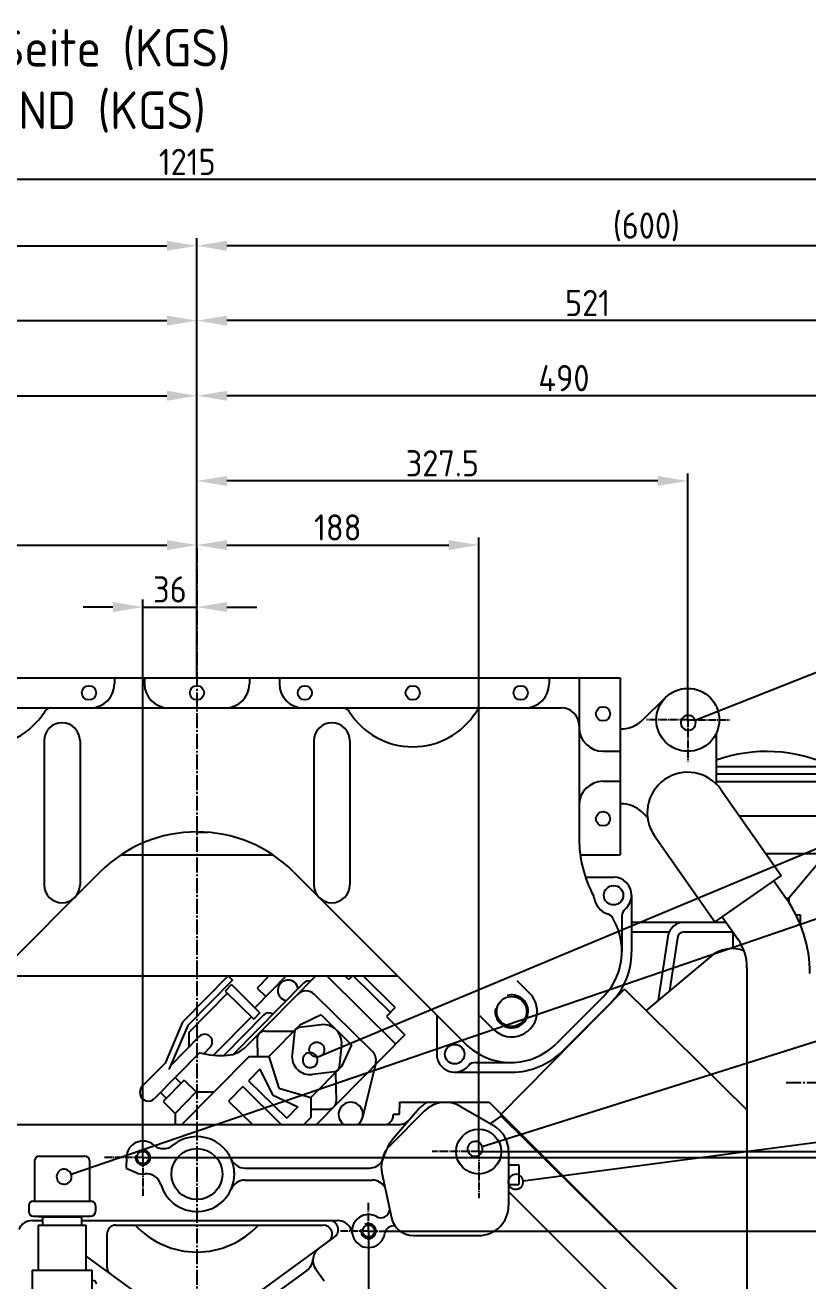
# Model space of a CAD drawing. Extents: x 138 to 6334, y 107 to 3959.
# Drawn here: x 3782 to 4305, y 3121 to 3959 of the extents above; entities that cross this region are included whole.
import ezdxf

# ---------------------------------------------------------------- set-up
doc = ezdxf.new("R2010")
doc.units = 0
doc.linetypes.add('GEN7', pattern=[13.75, 10, -1.25, 1.25, -1.25])
doc.linetypes.add('GEN7A', pattern=[6.875, 5, -0.625, 0.625, -0.625])
doc.layers.get('0').update_dxf_attribs({"linetype": 'CONTINUOUS'})
doc.layers.get('DEFPOINTS').update_dxf_attribs({"linetype": 'CONTINUOUS'})
for name, color, linetype in [('5', 3, 'CONTINUOUS'), ('RASTER-6', 2, 'CONTINUOUS'), ('RASTER-7A', 4, 'GEN7A'), ('TV-4', 3, 'CONTINUOUS'), ('TV-6', 2, 'CONTINUOUS'), ('WV-0', 7, 'CONTINUOUS'), ('WV-4', 3, 'CONTINUOUS'), ('WV-7', 4, 'GEN7')]:
    doc.layers.add(name, color=color, linetype=linetype)
doc.styles.get("Standard").update_dxf_attribs({"font": 'geniso.shx'})
doc.dimstyles.new('GEN-ISO', dxfattribs={"dimscale": 5, "dimtxt": 3.5, "dimasz": 4, "dimexe": 1, "dimexo": 0, "dimgap": 0.6, "dimtad": 1, "dimtxsty": 'STANDARD', "dimcen": 0, "dimclrd": 256, "dimclre": 256, "dimclrt": 2, "dimazin": 3, "dimtp": 0.1, "dimtm": 0.1, "dimtfac": 0.71, "dimtdec": 3, "dimtmove": 0, "dimatfit": 3, "dimtzin": 0})

# ---------------------------------------------------------------- blocks, each defined once
blk = doc.blocks.new('*D7')
at = {"linetype": 'BYBLOCK'}
for p, q in [((4011.542195, 3154.329743), (4011.542195, 2206.352508)), ((3897.042195, 2305.052743), (3897.042195, 2206.352508)), ((3991.542195, 2211.352508), (3917.042195, 2211.352508))]:
    blk.add_line(p, q, dxfattribs=at)
for points in [[(3917.042195, 2214.685841), (3917.042195, 2208.019174), (3897.042195, 2211.352508)], [(3991.542195, 2214.685841), (3991.542195, 2208.019174), (4011.542195, 2211.352508)]]:
    blk.add_solid(points, dxfattribs=at)
at = {"layer": 'DEFPOINTS', "color": 0, "linetype": 'BYBLOCK'}
for p in [(4011.542195, 3154.329743), (3897.042195, 2305.052743), (3897.042195, 2211.352508)]:
    blk.add_point(p, dxfattribs=at)
at = {"color": 2, "linetype": 'BYBLOCK', "insert": (3954.292195, 2223.102508), "char_height": 17.5, "attachment_point": 5}
blk.add_mtext('114.5', dxfattribs=at)
blk = doc.blocks.new('*D14')
at = {"linetype": 'BYBLOCK'}
for p, q in [((4085.042195, 3207.329743), (4890.761967, 3207.329743)), ((4885.761967, 2878.329743), (4885.761967, 3187.329743)), ((4322.792195, 2858.329743), (4890.761967, 2858.329743))]:
    blk.add_line(p, q, dxfattribs=at)
for points in [[(4882.428633, 3187.329743), (4889.0953, 3187.329743), (4885.761967, 3207.329743)], [(4882.428633, 2878.329743), (4889.0953, 2878.329743), (4885.761967, 2858.329743)]]:
    blk.add_solid(points, dxfattribs=at)
at = {"layer": 'DEFPOINTS', "color": 0, "linetype": 'BYBLOCK'}
for p in [(4085.042195, 3207.329743), (4885.761967, 3207.329743), (4322.792195, 2858.329743)]:
    blk.add_point(p, dxfattribs=at)
at = {"color": 2, "linetype": 'BYBLOCK', "insert": (4874.011967, 3032.829743), "char_height": 17.5, "attachment_point": 5, "rotation": 90}
blk.add_mtext('349', dxfattribs=at)
blk = doc.blocks.new('*D15')
at = {"linetype": 'BYBLOCK'}
for p, q in [((3861.042195, 3203.329743), (4837.502043, 3203.329743)), ((4832.502043, 2878.329743), (4832.502043, 3183.329743)), ((4322.792195, 2858.329743), (4837.502043, 2858.329743))]:
    blk.add_line(p, q, dxfattribs=at)
for points in [[(4829.16871, 3183.329743), (4835.835377, 3183.329743), (4832.502043, 3203.329743)], [(4829.16871, 2878.329743), (4835.835377, 2878.329743), (4832.502043, 2858.329743)]]:
    blk.add_solid(points, dxfattribs=at)
at = {"layer": 'DEFPOINTS', "color": 0, "linetype": 'BYBLOCK'}
for p in [(3861.042195, 3203.329743), (4832.502043, 3203.329743), (4322.792195, 2858.329743)]:
    blk.add_point(p, dxfattribs=at)
at = {"color": 2, "linetype": 'BYBLOCK', "insert": (4820.752043, 3030.829743), "char_height": 17.5, "attachment_point": 5, "rotation": 90}
blk.add_mtext('345', dxfattribs=at)
blk = doc.blocks.new('*D21')
at = {"linetype": 'BYBLOCK'}
for p, q in [((3841.042195, 3570.548123), (3821.042195, 3570.548123)), ((3861.042195, 3203.329743), (3861.042195, 3575.548123)), ((3861.042195, 3570.548123), (3897.042195, 3570.548123)), ((3897.042195, 3544.257382), (3897.042195, 3575.548123)), ((3917.042195, 3570.548123), (3937.042195, 3570.548123))]:
    blk.add_line(p, q, dxfattribs=at)
for points in [[(3841.042195, 3573.881457), (3841.042195, 3567.21479), (3861.042195, 3570.548123)], [(3917.042195, 3573.881457), (3917.042195, 3567.21479), (3897.042195, 3570.548123)]]:
    blk.add_solid(points, dxfattribs=at)
at = {"layer": 'DEFPOINTS', "color": 0, "linetype": 'BYBLOCK'}
for p in [(3897.042195, 3570.548123), (3897.042195, 3544.257382), (3861.042195, 3203.329743)]:
    blk.add_point(p, dxfattribs=at)
at = {"color": 2, "linetype": 'BYBLOCK', "insert": (3879.042195, 3582.298123), "char_height": 17.5, "attachment_point": 5}
blk.add_mtext('36', dxfattribs=at)
blk = doc.blocks.new('*D22')
at = {"linetype": 'BYBLOCK'}
for p, q in [((3897.042195, 3523.329743), (3897.042195, 3616.900184)), ((3917.042195, 3611.900184), (4065.042195, 3611.900184)), ((4085.042195, 3207.329743), (4085.042195, 3616.900184))]:
    blk.add_line(p, q, dxfattribs=at)
for points in [[(3917.042195, 3615.233518), (3917.042195, 3608.566851), (3897.042195, 3611.900184)], [(4065.042195, 3615.233518), (4065.042195, 3608.566851), (4085.042195, 3611.900184)]]:
    blk.add_solid(points, dxfattribs=at)
at = {"layer": 'DEFPOINTS', "color": 0, "linetype": 'BYBLOCK'}
for p in [(4085.042195, 3611.900184), (3897.042195, 3523.329743), (4085.042195, 3207.329743)]:
    blk.add_point(p, dxfattribs=at)
at = {"color": 2, "linetype": 'BYBLOCK', "insert": (3991.042195, 3623.650184), "char_height": 17.5, "attachment_point": 5}
blk.add_mtext('188', dxfattribs=at)
blk = doc.blocks.new('*D23')
at = {"linetype": 'BYBLOCK'}
for p, q in [((3897.042195, 3555.855685), (3897.042195, 3659.678139)), ((4204.542195, 3654.678139), (3917.042195, 3654.678139)), ((4224.542195, 3495.329743), (4224.542195, 3659.678139))]:
    blk.add_line(p, q, dxfattribs=at)
for points in [[(3917.042195, 3658.011472), (3917.042195, 3651.344805), (3897.042195, 3654.678139)], [(4204.542195, 3658.011472), (4204.542195, 3651.344805), (4224.542195, 3654.678139)]]:
    blk.add_solid(points, dxfattribs=at)
at = {"layer": 'DEFPOINTS', "color": 0, "linetype": 'BYBLOCK'}
for p in [(3897.042195, 3654.678139), (3897.042195, 3555.855685), (4224.542195, 3495.329743)]:
    blk.add_point(p, dxfattribs=at)
at = {"color": 2, "linetype": 'BYBLOCK', "insert": (4060.792195, 3666.428139), "char_height": 17.5, "attachment_point": 5}
blk.add_mtext('327.5', dxfattribs=at)
blk = doc.blocks.new('*D24')
at = {"linetype": 'BYBLOCK'}
for p, q in [((3897.042195, 3568.506204), (3897.042195, 3716.488736)), ((4366.802195, 3711.488736), (3917.042195, 3711.488736)), ((4386.802195, 3421.219743), (4386.802195, 3716.488736))]:
    blk.add_line(p, q, dxfattribs=at)
for points in [[(3917.042195, 3714.822069), (3917.042195, 3708.155402), (3897.042195, 3711.488736)], [(4366.802195, 3714.822069), (4366.802195, 3708.155402), (4386.802195, 3711.488736)]]:
    blk.add_solid(points, dxfattribs=at)
at = {"layer": 'DEFPOINTS', "color": 0, "linetype": 'BYBLOCK'}
for p in [(3897.042195, 3711.488736), (3897.042195, 3568.506204), (4386.802195, 3421.219743)]:
    blk.add_point(p, dxfattribs=at)
at = {"color": 2, "linetype": 'BYBLOCK', "insert": (4141.922195, 3723.238736), "char_height": 17.5, "attachment_point": 5}
blk.add_mtext('490', dxfattribs=at)
blk = doc.blocks.new('*D25')
at = {"linetype": 'BYBLOCK'}
for p, q in [((3897.042195, 3558.923431), (3897.042195, 3766.623024)), ((4398.269195, 3761.623024), (3917.042195, 3761.623024)), ((4418.269195, 3192.865743), (4418.269195, 3766.623024))]:
    blk.add_line(p, q, dxfattribs=at)
for points in [[(3917.042195, 3764.956357), (3917.042195, 3758.289691), (3897.042195, 3761.623024)], [(4398.269195, 3764.956357), (4398.269195, 3758.289691), (4418.269195, 3761.623024)]]:
    blk.add_solid(points, dxfattribs=at)
at = {"layer": 'DEFPOINTS', "color": 0, "linetype": 'BYBLOCK'}
for p in [(3897.042195, 3761.623024), (3897.042195, 3558.923431), (4418.269195, 3192.865743)]:
    blk.add_point(p, dxfattribs=at)
at = {"color": 2, "linetype": 'BYBLOCK', "insert": (4157.655695, 3773.373024), "char_height": 17.5, "attachment_point": 5}
blk.add_mtext('521', dxfattribs=at)
blk = doc.blocks.new('*D26')
at = {"linetype": 'BYBLOCK'}
for p, q in [((3897.042195, 3543.384372), (3897.042195, 3816.530701)), ((4476.802197, 3811.530701), (3917.042195, 3811.530701)), ((4496.802197, 3256.326537), (4496.802197, 3816.530701))]:
    blk.add_line(p, q, dxfattribs=at)
for points in [[(3917.042195, 3814.864035), (3917.042195, 3808.197368), (3897.042195, 3811.530701)], [(4476.802197, 3814.864035), (4476.802197, 3808.197368), (4496.802197, 3811.530701)]]:
    blk.add_solid(points, dxfattribs=at)
at = {"layer": 'DEFPOINTS', "color": 0, "linetype": 'BYBLOCK'}
for p in [(3897.042195, 3811.530701), (3897.042195, 3543.384372), (4496.802197, 3256.326537)]:
    blk.add_point(p, dxfattribs=at)
at = {"color": 2, "linetype": 'BYBLOCK', "insert": (4196.922196, 3824.155701), "char_height": 17.5, "attachment_point": 5}
blk.add_mtext('(600)', dxfattribs=at)
blk = doc.blocks.new('*D27')
at = {"linetype": 'BYBLOCK'}
for p, q in [((3407.282195, 3421.219743), (3407.282195, 3716.488736)), ((3427.282195, 3711.488736), (3877.042195, 3711.488736)), ((3897.042195, 3558.923431), (3897.042195, 3716.488736))]:
    blk.add_line(p, q, dxfattribs=at)
for points in [[(3427.282195, 3714.822069), (3427.282195, 3708.155402), (3407.282195, 3711.488736)], [(3877.042195, 3714.822069), (3877.042195, 3708.155402), (3897.042195, 3711.488736)]]:
    blk.add_solid(points, dxfattribs=at)
at = {"layer": 'DEFPOINTS', "color": 0, "linetype": 'BYBLOCK'}
for p in [(3897.042195, 3711.488736), (3897.042195, 3558.923431), (3407.282195, 3421.219743)]:
    blk.add_point(p, dxfattribs=at)
at = {"color": 2, "linetype": 'BYBLOCK', "insert": (3652.162195, 3723.238736), "char_height": 17.5, "attachment_point": 5}
blk.add_mtext('490', dxfattribs=at)
blk = doc.blocks.new('*D28')
at = {"linetype": 'BYBLOCK'}
for p, q in [((3375.815195, 3192.865743), (3375.815195, 3766.623024)), ((3395.815195, 3761.623024), (3877.042195, 3761.623024)), ((3897.042195, 3546.20966), (3897.042195, 3766.623024))]:
    blk.add_line(p, q, dxfattribs=at)
for points in [[(3395.815195, 3764.956357), (3395.815195, 3758.289691), (3375.815195, 3761.623024)], [(3877.042195, 3764.956357), (3877.042195, 3758.289691), (3897.042195, 3761.623024)]]:
    blk.add_solid(points, dxfattribs=at)
at = {"layer": 'DEFPOINTS', "color": 0, "linetype": 'BYBLOCK'}
for p in [(3897.042195, 3761.623024), (3897.042195, 3546.20966), (3375.815195, 3192.865743)]:
    blk.add_point(p, dxfattribs=at)
at = {"color": 2, "linetype": 'BYBLOCK', "insert": (3636.428695, 3773.373024), "char_height": 17.5, "attachment_point": 5}
blk.add_mtext('521', dxfattribs=at)
blk = doc.blocks.new('*D29')
at = {"linetype": 'BYBLOCK'}
for p, q in [((3282.042326, 3256.325279), (3282.042326, 3816.530701)), ((3302.042326, 3811.530701), (3877.042195, 3811.530701)), ((3897.042195, 3549.128756), (3897.042195, 3816.530701))]:
    blk.add_line(p, q, dxfattribs=at)
for points in [[(3302.042326, 3814.864035), (3302.042326, 3808.197368), (3282.042326, 3811.530701)], [(3877.042195, 3814.864035), (3877.042195, 3808.197368), (3897.042195, 3811.530701)]]:
    blk.add_solid(points, dxfattribs=at)
at = {"layer": 'DEFPOINTS', "color": 0, "linetype": 'BYBLOCK'}
for p in [(3897.042195, 3811.530701), (3897.042195, 3549.128756), (3282.042326, 3256.325279)]:
    blk.add_point(p, dxfattribs=at)
at = {"color": 2, "linetype": 'BYBLOCK', "insert": (3645.198791, 3823.280701), "char_height": 17.5, "attachment_point": 5}
blk.add_mtext('615', dxfattribs=at)
blk = doc.blocks.new('*D30')
at = {"linetype": 'BYBLOCK'}
for p, q in [((3282.042326, 3256.325279), (3282.042326, 3860.734549)), ((4476.802197, 3855.734549), (3302.042326, 3855.734549)), ((4496.802197, 3256.326537), (4496.802197, 3860.734549))]:
    blk.add_line(p, q, dxfattribs=at)
for points in [[(3302.042326, 3859.067882), (3302.042326, 3852.401216), (3282.042326, 3855.734549)], [(4476.802197, 3859.067882), (4476.802197, 3852.401216), (4496.802197, 3855.734549)]]:
    blk.add_solid(points, dxfattribs=at)
at = {"layer": 'DEFPOINTS', "color": 0, "linetype": 'BYBLOCK'}
for p in [(3282.042326, 3855.734549), (3282.042326, 3256.325279), (4496.802197, 3256.326537)]:
    blk.add_point(p, dxfattribs=at)
at = {"color": 2, "linetype": 'BYBLOCK', "insert": (3890.605877, 3867.484549), "char_height": 17.5, "attachment_point": 5}
blk.add_mtext('1215', dxfattribs=at)
blk = doc.blocks.new('*D32')
at = {"linetype": 'BYBLOCK'}
for p, q in [((3601.029195, 3281.316743), (3601.029195, 3616.900184)), ((3621.029195, 3611.900184), (3877.042195, 3611.900184)), ((3897.042195, 3551.897529), (3897.042195, 3616.900184))]:
    blk.add_line(p, q, dxfattribs=at)
for points in [[(3621.029195, 3615.233518), (3621.029195, 3608.566851), (3601.029195, 3611.900184)], [(3877.042195, 3615.233518), (3877.042195, 3608.566851), (3897.042195, 3611.900184)]]:
    blk.add_solid(points, dxfattribs=at)
at = {"layer": 'DEFPOINTS', "color": 0, "linetype": 'BYBLOCK'}
for p in [(3897.042195, 3611.900184), (3897.042195, 3551.897529), (3601.029195, 3281.316743)]:
    blk.add_point(p, dxfattribs=at)
at = {"color": 2, "linetype": 'BYBLOCK', "insert": (3749.035695, 3623.650184), "char_height": 17.5, "attachment_point": 5}
blk.add_mtext('296', dxfattribs=at)
blk = doc.blocks.new('*D95')
at = {"linetype": 'BYBLOCK'}
for p, q in [((4021.733572, 3154.329743), (4791.439401, 3154.329743)), ((4786.439401, 3134.329743), (4786.439401, 2878.329743)), ((3927.067243, 2858.329743), (4791.439401, 2858.329743))]:
    blk.add_line(p, q, dxfattribs=at)
for points in [[(4783.106068, 3134.329743), (4789.772735, 3134.329743), (4786.439401, 3154.329743)], [(4783.106068, 2878.329743), (4789.772735, 2878.329743), (4786.439401, 2858.329743)]]:
    blk.add_solid(points, dxfattribs=at)
at = {"layer": 'DEFPOINTS', "color": 0, "linetype": 'BYBLOCK'}
for p in [(4021.733572, 3154.329743), (3927.067243, 2858.329743), (4786.439401, 2858.329743)]:
    blk.add_point(p, dxfattribs=at)
at = {"color": 2, "linetype": 'BYBLOCK', "insert": (4774.689401, 3006.329743), "char_height": 17.5, "attachment_point": 5, "rotation": 90}
blk.add_mtext('296', dxfattribs=at)

msp = doc.modelspace()

# ---------------------------------------------------------------- linework, layer by layer
at = {"layer": '5'}
for points in [[(4229.496675, 3495.200582, 1), (4220.196471, 3491.525504, 1), (4229.496675, 3495.200582), (5033.950726, 3813.089483), (5122.585569, 3813.089483)], [(3977.25017, 3270.297207, 1), (3968.022504, 3266.443614, 1), (3977.25017, 3270.297207), (5033.950726, 3711.589058), (5114.470411, 3711.589058)], [(3813.175518, 3192.174795, 1), (3803.715922, 3188.93195, 1), (3813.175518, 3192.174795), (5032.258051, 3610.088568), (5112.758051, 3610.088568)], [(4087.429496, 3210.665431, 1), (4077.892382, 3207.658195, 1), (4087.429496, 3210.665431), (5032.258051, 3508.588142), (5124.633051, 3508.588142)], [(4114.701238, 3187.822155, 1), (4104.786656, 3186.517908, 1), (4114.701238, 3187.822155), (5035.643401, 3308.970568), (5128.568081, 3308.970568)]]:
    msp.add_lwpolyline(points, format="xyb", dxfattribs=at)
at = {"layer": 'RASTER-7A'}
for p, q in [((4224.542195, 3495.329743), (4224.542195, 3523.103443)), ((4224.542195, 3495.329743), (4196.768496, 3495.329743)), ((4224.542195, 3495.329743), (4252.315894, 3495.329743)), ((4224.542195, 3495.329743), (4224.542195, 3467.556044)), ((4085.042195, 3207.329743), (4085.042195, 3238.461638)), ((3861.042195, 3203.329743), (3861.042195, 3229.329743)), ((3861.042195, 3203.329743), (3835.042195, 3203.329743)), ((3861.042195, 3203.329743), (3887.042195, 3203.329743)), ((3861.042195, 3203.329743), (3861.042195, 3177.329743)), ((4085.042195, 3207.329743), (4053.9103, 3207.329743)), ((4085.042195, 3207.329743), (4116.17409, 3207.329743)), ((4085.042195, 3207.329743), (4085.042195, 3176.197848)), ((4011.542195, 3154.329743), (4011.542195, 3173.379743)), ((4011.542195, 3154.329743), (3992.492195, 3154.329743)), ((4011.542195, 3154.329743), (4030.592195, 3154.329743)), ((4011.542195, 3154.329743), (4011.542195, 3135.279743))]:
    msp.add_line(p, q, dxfattribs=at)
at = {"layer": 'TV-4'}
msp.add_arc((4107.042195, 3300.829743), 11, 0, 105.355, dxfattribs=at)
for p in [(4085.042195, 3207.329743), (4185.542195, 3146.829743), (4185.542195, 3146.829743)]:
    msp.add_point(p, dxfattribs=at)
at = {"layer": 'TV-6'}
for centre, radius, start, end in [((4031.847195, 3232.529743), 0.2, 270, 0), ((3787.372195, 3151.329743), 10, 90, 156.422), ((3990.757195, 3151.329743), 10, 8.213, 90)]:
    msp.add_arc(centre, radius, start, end, dxfattribs=at)
at = {"layer": 'WV-0'}
for p, q in [((3614.542195, 3523.329743), (4179.542195, 3523.329743)), ((3842.042195, 3523.329743), (3842.042195, 3519.329743)), ((3862.042195, 3523.329743), (3862.042195, 3519.329743)), ((3932.042195, 3523.329743), (3932.042195, 3519.329743)), ((3952.042195, 3523.329743), (3952.042195, 3519.329743)), ((4132.042195, 3523.329743), (4132.042195, 3519.329743)), ((4152.042195, 3523.329743), (4152.042195, 3416.081743)), ((4179.542195, 3523.329743), (4179.542195, 3405.329743)), ((4209.693195, 3510.178743), (4194.031195, 3494.977743)), ((3654.042195, 3503.329743), (4140.042195, 3503.329743)), ((4243.542195, 3486.385743), (4243.542195, 3452.512743)), ((3795.042195, 3481.329743), (3795.042195, 3385.329743)), ((3819.042195, 3481.329743), (3819.042195, 3385.329743)), ((3975.042195, 3481.329743), (3975.042195, 3385.329743)), ((3999.042195, 3481.329743), (3999.042195, 3385.329743)), ((4168.042195, 3474.329743), (4179.542195, 3474.329743)), ((4243.542195, 3464.211743), (4322.042195, 3464.211743)), ((4168.042195, 3454.329743), (4179.542195, 3454.329743)), ((4243.542195, 3459.211743), (4332.042195, 3459.211743)), ((4243.542195, 3454.211743), (4332.042195, 3454.211743)), ((4246.659195, 3448.816743), (4286.809195, 3391.475743)), ((4194.031195, 3433.681743), (4197.738195, 3430.083743)), ((4258.986195, 3431.211743), (4329.542195, 3431.211743)), ((3897.042195, 3420.329743), (3904.026195, 3420.329743)), ((4202.425195, 3417.842743), (4242.575195, 3360.502743)), ((3846.507195, 3405.329743), (3947.577195, 3405.329743)), ((4152.768195, 3405.329743), (4179.542195, 3405.329743)), ((4276.491195, 3406.211743), (4317.042195, 3406.211743)), ((4317.042195, 3406.211743), (4292.042195, 3376.417743)), ((3832.506195, 3393.865743), (3718.006195, 3279.365743)), ((3961.578195, 3393.865743), (4076.078195, 3279.365743)), ((4156.300195, 3390.329743), (4175.042195, 3390.329743)), ((4286.809195, 3391.475743), (4242.575195, 3360.502743)), ((4281.895195, 3388.033743), (4290.308195, 3376.017743)), ((4187.042195, 3378.329743), (4187.042195, 3340.290743)), ((4290.029195, 3376.417743), (4292.042195, 3376.417743)), ((4292.042195, 3376.417743), (4292.042195, 3373.445743)), ((4180.596195, 3364.527743), (4180.596195, 3340.883743)), ((4187.042195, 3360.376743), (4222.087195, 3360.376743)), ((4222.345195, 3360.376743), (4249.988195, 3360.376743)), ((4247.490195, 3363.943743), (4258.074195, 3348.828743)), ((4296.704195, 3365.329743), (4299.542195, 3365.329743)), ((4299.542195, 3365.329743), (4299.542195, 3359.113743)), ((4187.042195, 3353.876743), (4212.147195, 3353.876743)), ((4211.218195, 3350.786743), (4204.878195, 3308.304743)), ((4222.345195, 3353.876743), (4254.542195, 3353.876743)), ((4254.542195, 3353.872743), (4254.542195, 3342.745743)), ((4217.647195, 3349.827743), (4212.383195, 3314.558743)), ((4240.094195, 3337.649743), (4196.753195, 3301.534743)), ((4264.042195, 3329.900743), (4264.042195, 2946.829743)), ((3763.195195, 3324.553743), (4030.889195, 3324.553743)), ((3917.974195, 3324.530743), (3887.522195, 3293.646743)), ((3920.801195, 3321.742743), (3890.875195, 3291.391743)), ((3920.126195, 3318.681743), (3915.917195, 3314.412743)), ((3917.974195, 3324.530743), (3920.801195, 3321.742743)), ((3920.126195, 3318.681743), (3939.121195, 3299.952743)), ((3968.072195, 3319.605743), (3921.469195, 3272.341743)), ((3976.425195, 3324.553743), (3929.995195, 3277.465743)), ((3956.648195, 3324.553743), (3935.708195, 3303.317743)), ((3945.292195, 3324.553743), (3937.225195, 3316.372743)), ((3983.670195, 3324.553743), (4029.842195, 3279.028743)), ((3995.826195, 3324.553743), (3998.400195, 3322.015743)), ((4000.903195, 3324.553743), (3998.400195, 3322.015743)), ((4001.377195, 3324.553743), (4026.162195, 3300.115743)), ((4007.895195, 3324.553743), (4029.066195, 3303.679743)), ((4110.531195, 3321.382743), (4119.063195, 3312.850743)), ((3917.439195, 3312.911743), (3891.573195, 3286.678743)), ((3915.917195, 3314.412743), (3934.912195, 3295.683743)), ((3937.225195, 3316.372743), (3942.983195, 3310.695743)), ((3975.470195, 3312.190743), (4014.172195, 3274.030743)), ((4182.314195, 3315.770743), (4099.443195, 3231.723743)), ((4168.660195, 3311.136743), (4136.889195, 3279.365743)), ((4182.314195, 3315.770743), (4264.042195, 3235.186743)), ((4029.375195, 3303.373743), (4023.426195, 3297.340743)), ((4172.983195, 3306.349743), (4141.022195, 3274.388743)), ((3887.522195, 3293.646743), (3875.838195, 3266.383743)), ((3933.413195, 3297.161743), (3908.203195, 3271.594743)), ((3941.498195, 3298.367743), (3914.930195, 3271.422743)), ((3939.121195, 3299.952743), (3934.912195, 3295.683743)), ((3979.857195, 3298.547743), (3965.659195, 3291.630743)), ((3979.857195, 3298.547743), (4000.218195, 3278.471743)), ((4023.426195, 3297.340743), (4035.834195, 3285.105743)), ((4057.042195, 3298.401743), (4057.042195, 3272.329743)), ((4085.671195, 3298.159743), (4095.021195, 3288.808743)), ((3890.875195, 3291.391743), (3878.343195, 3262.149743)), ((3898.584195, 3284.070743), (3879.399195, 3264.614743)), ((3891.573195, 3286.678743), (3891.573195, 3276.960743)), ((3942.260195, 3287.682743), (3961.766195, 3287.682743)), ((3965.659195, 3291.630743), (3945.128195, 3270.808743)), ((3962.134195, 3286.981743), (3960.501195, 3272.123743)), ((3980.015195, 3291.913743), (3965.182195, 3290.072743)), ((4035.834195, 3285.105743), (3976.894195, 3225.329743)), ((3905.819195, 3276.937743), (3901.559195, 3272.616743)), ((3937.261195, 3282.611743), (3937.427195, 3270.808743)), ((3993.583195, 3278.535743), (3991.950195, 3263.677743)), ((4000.218195, 3278.471743), (3993.502195, 3264.177743)), ((3898.874195, 3273.280743), (3868.795195, 3242.774743)), ((3931.843195, 3270.808743), (3887.000195, 3225.329743)), ((3931.843195, 3270.808743), (3945.128195, 3270.808743)), ((3945.128195, 3270.808743), (3951.605195, 3249.531743)), ((3875.838195, 3266.383743), (3860.563195, 3250.891743)), ((3938.995195, 3262.215743), (3931.519195, 3254.633743)), ((3938.995195, 3262.215743), (3947.411195, 3245.278743)), ((3993.502195, 3264.177743), (3972.971195, 3243.355743)), ((3988.902195, 3260.586743), (3974.069195, 3258.745743)), ((3989.608195, 3260.228743), (3989.883195, 3240.725743)), ((4016.334195, 3266.464743), (4007.611195, 3230.158743)), ((4069.042195, 3260.329743), (4107.081195, 3260.329743)), ((4082.841195, 3266.771743), (4106.484195, 3266.771743)), ((3888.543195, 3255.052743), (3874.425195, 3240.734743)), ((3882.524195, 3256.698743), (3886.398195, 3252.877743)), ((3888.543195, 3255.052743), (3896.629195, 3247.079743)), ((3927.651195, 3250.709743), (3918.129195, 3241.053743)), ((3927.651195, 3250.709743), (3953.121195, 3225.596743)), ((3931.519195, 3254.633743), (3956.989195, 3229.519743)), ((3872.694195, 3246.729743), (3876.569195, 3242.908743)), ((3896.629195, 3247.079743), (3882.511195, 3232.761743)), ((3896.629195, 3247.079743), (3908.445195, 3247.079743)), ((3947.411195, 3245.278743), (3964.465195, 3237.101743)), ((3951.605195, 3249.531743), (3972.971195, 3243.355743)), ((3972.971195, 3243.355743), (3973.158195, 3230.070743)), ((3874.425195, 3240.734743), (3882.511195, 3232.761743)), ((3918.129195, 3241.053743), (3934.076195, 3225.329743)), ((3964.465195, 3237.101743), (3956.989195, 3229.519743)), ((3973.079195, 3235.654743), (3984.884195, 3235.654743)), ((4048.711195, 3234.282743), (4025.900195, 3211.471743)), ((4045.431195, 3236.084743), (4027.808195, 3215.580743)), ((4032.251195, 3240.329743), (4032.047195, 3232.524743)), ((4032.251195, 3240.329743), (4092.041195, 3240.329743)), ((4072.853195, 3237.460743), (4095.042195, 3224.650743)), ((4092.041195, 3240.329743), (4257.666195, 3074.704743)), ((3735.127195, 3225.329743), (4031.596195, 3225.329743)), ((3882.511195, 3232.761743), (3882.511195, 3225.329743)), ((3953.121195, 3225.596743), (3952.857195, 3225.329743)), ((3973.158195, 3230.070743), (3968.483195, 3225.329743)), ((4028.042195, 3232.329743), (4028.042195, 3231.329743)), ((4028.042195, 3232.329743), (4031.847195, 3232.329743)), ((4100.689195, 3231.681743), (4094.574195, 3227.239743)), ((4099.443195, 3231.723743), (4257.923195, 3075.460743)), ((3788.792195, 3201.329743), (3788.792195, 3174.329743)), ((3791.792195, 3204.329743), (3822.292195, 3204.329743)), ((3825.292195, 3201.329743), (3825.292195, 3174.329743)), ((3850.049195, 3203.713743), (3849.791195, 3196.329743)), ((4105.042195, 3207.329743), (4105.042195, 3171.329743)), ((3849.791195, 3196.329743), (3856.529195, 3193.298743)), ((3929.120195, 3196.329743), (4012.123195, 3196.329743)), ((4020.479195, 3193.171743), (4026.847195, 3163.210743)), ((4105.042195, 3198.477743), (4111.917195, 3198.477743)), ((4111.917195, 3198.477743), (4111.917195, 3185.472743)), ((3929.120195, 3188.329743), (4013.955195, 3188.329743)), ((4105.042195, 3185.472743), (4111.917195, 3185.472743)), ((4105.042195, 3180.659743), (4199.684195, 3086.017743)), ((3784.792195, 3171.329743), (3784.792195, 3167.329743)), ((3787.792195, 3174.329743), (3826.292195, 3174.329743)), ((3829.292195, 3171.329743), (3829.292195, 3167.329743)), ((3787.372195, 3161.329743), (3794.042195, 3161.329743)), ((3787.792195, 3164.329743), (3826.292195, 3164.329743)), ((3788.792195, 3164.329743), (3794.042195, 3163.870743)), ((3791.042195, 3158.329743), (3823.042195, 3158.329743)), ((3791.042195, 3158.329743), (3791.042195, 3128.329743)), ((3794.042195, 3163.870743), (3820.042195, 3163.870743)), ((3794.042195, 3163.870743), (3794.042195, 3158.329743)), ((3825.292195, 3164.329743), (3820.042195, 3163.870743)), ((3820.042195, 3163.870743), (3820.042195, 3158.329743)), ((3820.042195, 3161.329743), (3990.757195, 3161.329743)), ((3823.042195, 3158.329743), (3823.042195, 3128.329743)), ((3843.042195, 3158.329743), (3981.262195, 3158.329743)), ((3837.042195, 3152.329743), (3837.042195, 3130.373743)), ((3988.918195, 3150.475743), (3940.069195, 3114.984743)), ((4041.520195, 3151.329743), (4085.042195, 3151.329743)), ((3823.042195, 3137.488743), (3867.043195, 3105.519743)), ((3787.042195, 3128.329743), (3787.042195, 3107.846743)), ((3787.042195, 3128.329743), (3827.042195, 3128.329743)), ((3827.042195, 3128.329743), (3827.042195, 3085.329743)), ((3970.321195, 3127.964743), (3946.876195, 3110.931743)), ((3976.316195, 3128.958743), (3982.041195, 3121.079743)), ((3827.042195, 3121.329743), (3827.542195, 3121.329743))]:
    msp.add_line(p, q, dxfattribs=at)
for centre, radius in [((3825.042195, 3513.329743), 4.75), ((3897.042195, 3513.329743), 4.75), ((3969.042195, 3513.329743), 4.75), ((4041.042195, 3513.329743), 4.75), ((4113.042195, 3513.329743), 4.75), ((4224.542195, 3495.329743), 21), ((4168.042195, 3499.329743), 4.75), ((4168.042195, 3429.329743), 4.75), ((4175.042195, 3378.329743), 6.5), ((4107.042195, 3300.829743), 10), ((3977.042195, 3275.329743), 5), ((4069.042195, 3272.329743), 6.5), ((4085.042195, 3207.329743), 15), ((3897.042195, 3192.329743), 17), ((3861.042195, 3203.329743), 4.05), ((4011.542195, 3154.329743), 4.05)]:
    msp.add_circle(centre, radius, dxfattribs=at)
for centre, radius, start, end in [((3826.042195, 3519.329743), 16, 270, 0), ((3878.042195, 3519.329743), 16, 180, 270), ((3916.042195, 3519.329743), 16, 270, 0), ((3968.042195, 3519.329743), 16, 180, 270), ((4116.042195, 3519.329743), 16, 270, 0), ((3800.328195, 3497.329743), 6, 90, 147.608), ((3993.756195, 3497.329743), 6, 32.392, 90), ((4088.328195, 3497.329743), 6, 90, 147.608), ((4140.042195, 3491.329743), 12, 0, 90), ((3753.042195, 3527.329743), 50, 212.392, 327.608), ((3807.042195, 3481.329743), 12, 0, 180), ((3987.042195, 3481.329743), 12, 0, 180), ((4041.042195, 3527.329743), 50, 212.392, 327.608), ((4180.102195, 3509.329743), 20, 268.396, 314.145), ((4168.042195, 3490.329743), 16, 180, 270), ((4277.042195, 3374.211743), 100, 64.158, 109.573), ((4224.542195, 3433.329743), 27, 35, 215), ((4168.042195, 3438.329743), 16, 90, 180), ((4180.102195, 3419.329743), 20, 45.855, 91.604), ((3897.042195, 3329.329743), 91.268, 90, 135), ((3897.042195, 3329.329743), 91.268, 45, 90), ((4232.042195, 3416.081743), 80, 180, 208.225), ((3807.042195, 3385.329743), 12, 180, 0), ((3987.042195, 3385.329743), 12, 180, 0), ((4175.042195, 3378.329743), 12, 0, 90), ((4156.268195, 3375.409743), 6, 8.842, 28.225), ((4175.042195, 3378.329743), 13, 188.842, 251.788), ((4175.042195, 3378.329743), 12, 309.934, 0), ((4219.042195, 3326.116743), 87, 0, 35), ((4186.596195, 3364.527743), 6, 129.934, 180), ((4169.104195, 3360.281743), 6, 31.618, 71.788), ((4137.596195, 3340.883743), 43, 0, 31.618), ((4222.345195, 3349.126743), 11.25, 90, 171.511), ((4222.345195, 3349.126743), 4.75, 90, 171.511), ((4254.178195, 3320.748743), 22, 69.15, 129.803), ((4231.042195, 3329.900743), 33, 0, 35), ((4137.596195, 3340.883743), 43, 315, 0), ((4139.042195, 3340.290743), 48, 315, 0), ((3957.817195, 3314.867743), 6.853, 9.946, 260.861), ((3971.633195, 3316.095743), 5, 75.751, 135.403), ((3969.853195, 3306.494743), 8, 45.403, 135.403), ((4107.042195, 3300.829743), 17, 0, 45), ((4107.042195, 3300.829743), 17, 225, 0), ((3945.058195, 3294.856743), 5, 56.809, 135.403), ((3981.511195, 3279.862743), 12.144, 45.403, 97.078), ((3902.201195, 3280.503743), 5.08, 315.403, 135.403), ((3942.260195, 3282.682743), 5, 90, 180.807), ((3965.613195, 3286.598743), 3.5, 97.078, 173.729), ((3981.511195, 3279.862743), 12.144, 353.729, 45.403), ((3915.754195, 3291.507743), 20, 274.954, 315.403), ((4106.484195, 3309.771743), 43, 225, 270), ((4106.484195, 3309.771743), 43, 270, 315), ((3912.912195, 3324.296743), 52.912, 254.615, 274.954), ((3972.573195, 3270.796743), 12.144, 173.729, 225.403), ((4008.555195, 3268.333743), 8, 346.491, 45.403), ((4069.042195, 3272.329743), 12, 180, 320.049), ((4107.081195, 3308.329743), 48, 270, 315), ((3972.573195, 3270.796743), 12.144, 225.403, 277.078), ((3988.471195, 3264.060743), 3.5, 277.078, 353.729), ((4082.841195, 3260.771743), 6, 90, 140.049), ((3864.679195, 3246.832743), 5.78, 135.403, 315.403), ((3984.884195, 3240.654743), 5, 270, 0.807), ((3999.689195, 3232.061743), 8.148, 304.288, 235.712), ((4056.807195, 3226.307743), 15, 110.802, 139.309), ((4062.853195, 3220.140743), 20, 60, 135), ((4022.042195, 3231.329743), 6, 270, 0), ((4031.596195, 3235.329743), 10, 270, 319.321), ((4088.696195, 3235.329743), 10, 292.585, 306), ((3897.042195, 3192.329743), 25, 6.892, 129.655), ((4085.042195, 3207.329743), 20, 0, 60), ((3861.042195, 3203.329743), 11, 49.407, 178), ((3874.706195, 3219.275743), 10, 229.407, 309.655), ((4049.042195, 3197.329743), 28, 139.321, 166.3), ((4040.042195, 3197.329743), 20, 135, 147.317), ((3791.792195, 3201.329743), 3, 90, 180), ((3822.292195, 3201.329743), 3, 0, 90), ((3929.120195, 3206.329743), 10, 203.578, 270), ((4012.123195, 3206.329743), 10, 270, 324.941), ((4040.042195, 3197.329743), 20, 147.317, 192), ((4012.123195, 3206.329743), 10, 324.941, 346.3), ((3861.042195, 3203.329743), 11, 245.776, 276.611), ((3863.460195, 3182.469743), 10, 16.363, 96.611), ((3897.042195, 3192.329743), 25, 196.363, 359.989), ((3897.042195, 3192.329743), 25, 0, 6.892), ((3929.120195, 3178.329743), 10, 90, 156.422), ((4013.955195, 3178.329743), 10, 30.79, 90), ((3787.792195, 3171.329743), 3, 90, 180), ((3787.792195, 3167.329743), 3, 180, 270), ((3826.292195, 3171.329743), 3, 0, 90), ((3826.292195, 3167.329743), 3, 270, 0), ((4019.744195, 3169.220743), 6, 241.155, 353.779), ((4085.042195, 3171.329743), 20, 270, 0), ((3843.042195, 3152.329743), 6, 90, 180), ((3897.042195, 3196.329743), 56, 222.732, 317.262), ((3981.262195, 3152.329743), 6, 306, 90), ((3985.391195, 3155.329743), 6, 306, 90), ((4011.542195, 3154.329743), 11, 61.155, 351.444), ((4041.520195, 3166.329743), 15, 192, 270), ((4028.353195, 3151.800743), 6, 81.643, 171.444), ((3984.406195, 3134.836743), 10, 126, 216), ((3964.443195, 3136.055743), 10, 306, 356.508), ((3843.042195, 3130.373743), 6, 180, 234), ((3827.542195, 3118.829743), 2.5, 0, 90)]:
    msp.add_arc(centre, radius, start, end, dxfattribs=at)
at = {"layer": 'WV-4'}
for centre, radius, start, end in [((4107.042195, 3300.829743), 11, 170.188, 0), ((3861.042195, 3203.329743), 5, 164.434, 118.33), ((4011.542195, 3154.329743), 5, 164.434, 118.33)]:
    msp.add_arc(centre, radius, start, end, dxfattribs=at)
at = {"layer": 'WV-7'}
for p, q in [((3897.042195, 3609.740743), (3897.042195, 2305.052743)), ((4290.221195, 3253.329743), (4509.705195, 3253.329743))]:
    msp.add_line(p, q, dxfattribs=at)

# ---------------------------------------------------------------- texts
at = {"layer": 'RASTER-6', "color": 7, "insert": (3680.56354, 3956.119729), "char_height": 25, "width": 591.294458, "attachment_point": 1}
msp.add_mtext('{Freie Seite (KGS)}\\P{FREE END (KGS)}', dxfattribs=at)

# ---------------------------------------------------------------- dimensions: what is measured, and where the dimension line sits
at = {"layer": '5'}
for base, p1, p2, picture, middle in [((3282.042326, 3855.734549), (4496.802197, 3256.326537), (3282.042326, 3256.325279), '*D30', (3890.605877, 3855.734549)), ((3897.042195, 3811.530701), (3282.042326, 3256.325279), (3897.042195, 3549.128756), '*D29', (3645.198791, 3811.530701)), ((3897.042195, 3611.900184), (3601.029195, 3281.316743), (3897.042195, 3551.897529), '*D32', (3749.035695, 3611.900184))]:
    dim = msp.add_linear_dim(base=base, p1=p1, p2=p2, dimstyle='GEN-ISO', override={"dimdec": 0, "dimpost": '<>'}, dxfattribs=at)
    dim.commit()
    dim.dimension.update_dxf_attribs({"geometry": picture, "text_midpoint": middle, "dimtype": 160})
dim = msp.add_linear_dim(base=(3897.042195, 3811.530701), p1=(4496.802197, 3256.326537), p2=(3897.042195, 3543.384372), text='(600)', dimstyle='GEN-ISO', override={"dimdec": 0, "dimpost": '<>'}, dxfattribs=at)
dim.commit()
dim.dimension.update_dxf_attribs({"geometry": '*D26', "text_midpoint": (4196.922196, 3824.155701)})
for base, p1, p2, override, picture, middle in [((3897.042195, 3761.623024), (3375.815195, 3192.865743), (3897.042195, 3546.20966), {"dimdec": 0, "dimpost": '<>'}, '*D28', (3636.428695, 3773.373024)), ((3897.042195, 3761.623024), (4418.269195, 3192.865743), (3897.042195, 3558.923431), {"dimdec": 0, "dimpost": '<>'}, '*D25', (4157.655695, 3773.373024)), ((3897.042195, 3711.488736), (3407.282195, 3421.219743), (3897.042195, 3558.923431), {"dimdec": 0, "dimpost": '<>'}, '*D27', (3652.162195, 3723.238736)), ((3897.042195, 3711.488736), (4386.802195, 3421.219743), (3897.042195, 3568.506204), {"dimdec": 0, "dimpost": '<>'}, '*D24', (4141.922195, 3723.238736)), ((3897.042195, 3654.678139), (4224.542195, 3495.329743), (3897.042195, 3555.855685), {"dimpost": '<>'}, '*D23', (4060.792195, 3666.428139)), ((4085.042195, 3611.900184), (3897.042195, 3523.329743), (4085.042195, 3207.329743), {"dimpost": '<>'}, '*D22', (3991.042195, 3623.650184)), ((3897.042195, 3570.548123), (3861.042195, 3203.329743), (3897.042195, 3544.257382), {"dimpost": '<>'}, '*D21', (3879.042195, 3582.298123)), ((3897.042195, 2211.352508), (4011.542195, 3154.329743), (3897.042195, 2305.052743), {"dimpost": '<>'}, '*D7', (3954.292195, 2223.102508))]:
    dim = msp.add_linear_dim(base=base, p1=p1, p2=p2, dimstyle='GEN-ISO', override=override, dxfattribs=at)
    dim.commit()
    dim.dimension.update_dxf_attribs({"geometry": picture, "text_midpoint": middle})
for base, p2, picture, middle in [((4832.502043, 3203.329743), (3861.042195, 3203.329743), '*D15', (4832.502043, 3030.829743)), ((4885.761967, 3207.329743), (4085.042195, 3207.329743), '*D14', (4885.761967, 3032.829743))]:
    dim = msp.add_linear_dim(base=base, p1=(4322.792195, 2858.329743), p2=p2, angle=90, dimstyle='GEN-ISO', override={"dimpost": '<>'}, dxfattribs=at)
    dim.commit()
    dim.dimension.update_dxf_attribs({"geometry": picture, "text_midpoint": middle, "dimtype": 160})
dim = msp.add_linear_dim(base=(4786.439401, 2858.329743), p1=(4021.733572, 3154.329743), p2=(3927.067243, 2858.329743), angle=90, dimstyle='GEN-ISO', override={"dimdec": 0, "dimpost": '<>'}, dxfattribs=at)
dim.commit()
dim.dimension.update_dxf_attribs({"geometry": '*D95', "text_midpoint": (4774.689401, 3006.329743)})

doc.saveas('drawing.dxf')
